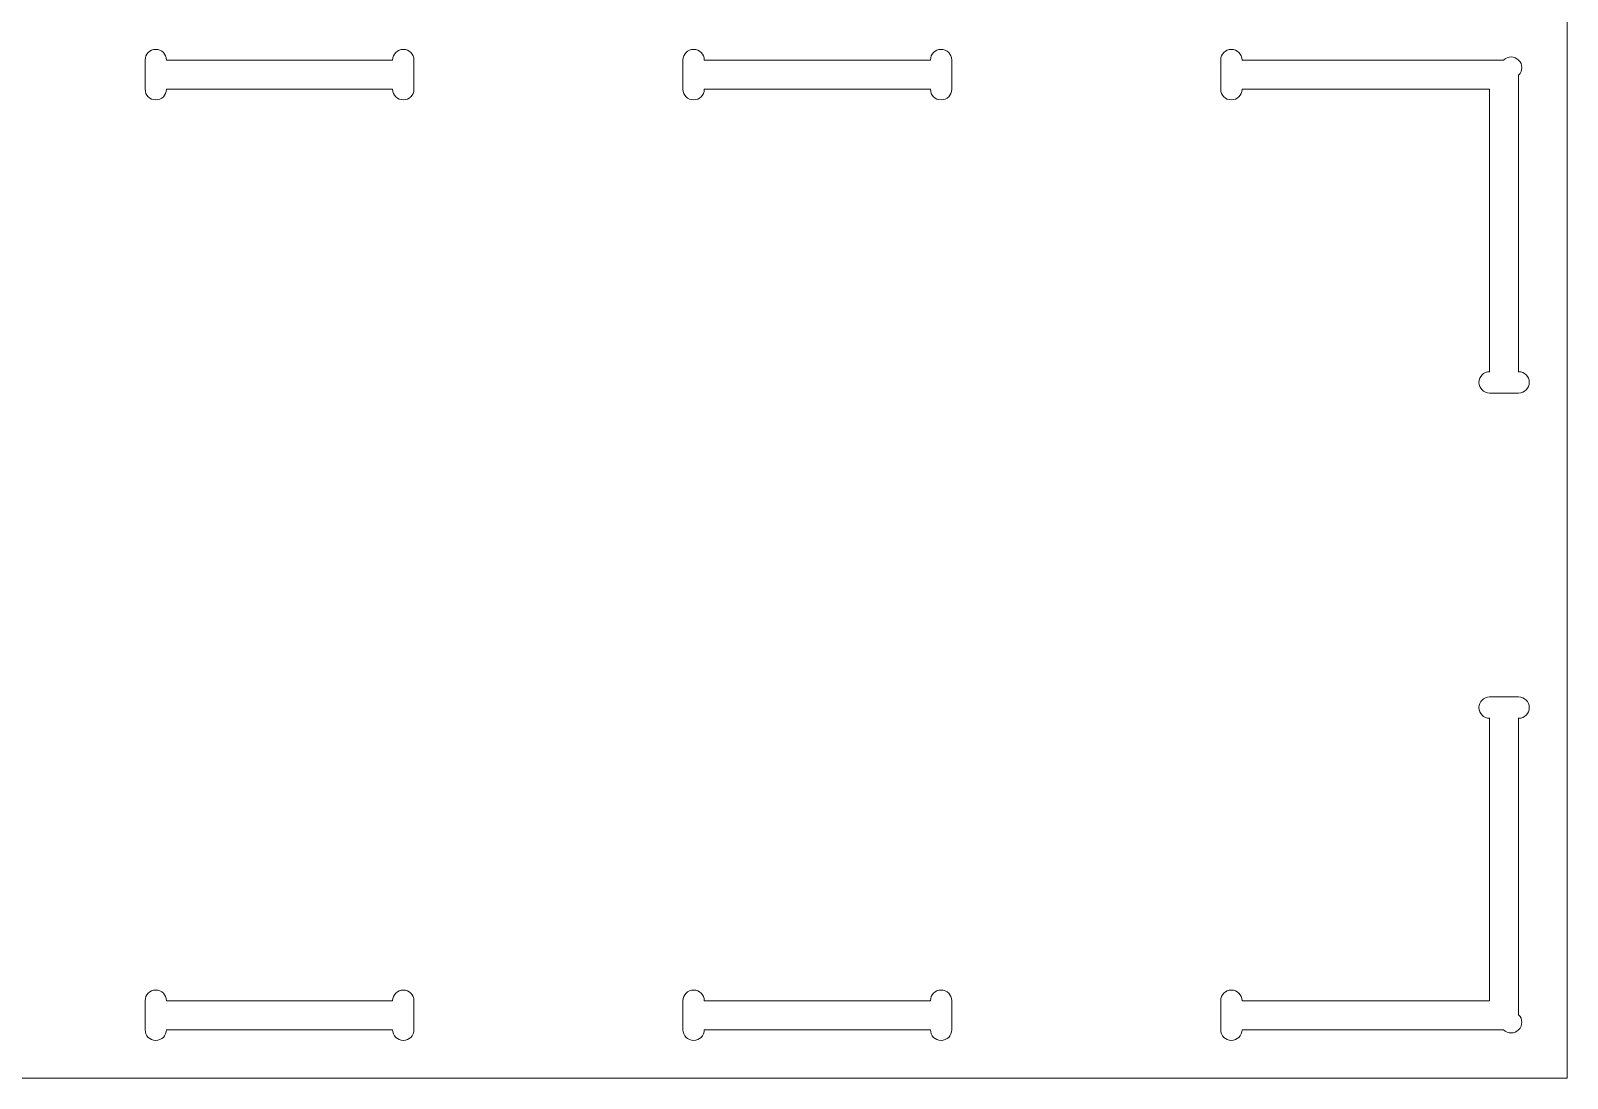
# Model space of a CAD drawing. Header units: millimetres. Extents: x -494 to 494, y -418 to 418.
# Drawn here: x -278.6 to -120.2, y 17.6 to 125.6 of the extents above; entities that cross this region are included whole.
import ezdxf

# ---------------------------------------------------------------- set-up
doc = ezdxf.new("R2010")
doc.units = ezdxf.units.MM
doc.header["$MEASUREMENT"] = 0

msp = doc.modelspace()

# ---------------------------------------------------------------- linework, layer by layer
at = {"lineweight": 9}
for points, knots in [([(-330.2269, 127.6083), (-330.2269, 127.6083), (-330.2269, 17.6083), (-330.2269, 17.6083), (-330.2269, 17.6083), (-330.2269, 17.6083), (-120.2269, 17.6083), (-120.2269, 17.6083), (-120.2269, 17.6083), (-120.2269, 17.6083), (-120.2269, 127.6083), (-120.2269, 127.6083), (-120.2269, 127.6083), (-120.2269, 127.6083), (-330.2269, 127.6083), (-330.2269, 127.6083)], [0, 0, 0, 0, 0.2, 0.2, 0.2, 0.2, 0.4, 0.4, 0.4, 0.4, 0.6, 0.6, 0.6, 0.6, 1, 1, 1, 1]), ([(-264.5972, 122.608), (-264.5972, 122.608), (-241.2872, 122.608), (-241.2872, 122.608), (-241.2872, 122.608), (-241.2872, 123.2155), (-240.7947, 123.708), (-240.1872, 123.708), (-240.1872, 123.708), (-239.5797, 123.708), (-239.0872, 123.2155), (-239.0872, 122.608), (-239.0872, 122.608), (-239.0872, 122.608), (-239.0872, 119.608), (-239.0872, 119.608), (-239.0872, 119.608), (-239.0872, 119.0005), (-239.5797, 118.508), (-240.1872, 118.508), (-240.1872, 118.508), (-240.7947, 118.508), (-241.2872, 119.0005), (-241.2872, 119.608), (-241.2872, 119.608), (-241.2872, 119.608), (-264.5972, 119.608), (-264.5972, 119.608), (-264.5972, 119.608), (-264.5972, 119.0005), (-265.0897, 118.508), (-265.6972, 118.508), (-265.6972, 118.508), (-266.3047, 118.508), (-266.7972, 119.0005), (-266.7972, 119.608), (-266.7972, 119.608), (-266.7972, 119.608), (-266.7972, 122.608), (-266.7972, 122.608), (-266.7972, 122.608), (-266.7972, 123.2155), (-266.3047, 123.708), (-265.6972, 123.708), (-265.6972, 123.708), (-265.0897, 123.708), (-264.5972, 123.2155), (-264.5972, 122.608)], [0, 0, 0, 0, 0.07692308, 0.07692308, 0.07692308, 0.07692308, 0.15384615, 0.15384615, 0.15384615, 0.15384615, 0.23076923, 0.23076923, 0.23076923, 0.23076923, 0.30769231, 0.30769231, 0.30769231, 0.30769231, 0.38461538, 0.38461538, 0.38461538, 0.38461538, 0.46153846, 0.46153846, 0.46153846, 0.46153846, 0.53846154, 0.53846154, 0.53846154, 0.53846154, 0.61538462, 0.61538462, 0.61538462, 0.61538462, 0.69230769, 0.69230769, 0.69230769, 0.69230769, 0.76923077, 0.76923077, 0.76923077, 0.76923077, 0.84615385, 0.84615385, 0.84615385, 0.84615385, 1, 1, 1, 1]), ([(-209.1672, 122.608), (-209.1672, 122.608), (-185.8572, 122.608), (-185.8572, 122.608), (-185.8572, 122.608), (-185.8572, 123.2155), (-185.3647, 123.708), (-184.7572, 123.708), (-184.7572, 123.708), (-184.1497, 123.708), (-183.6572, 123.2155), (-183.6572, 122.608), (-183.6572, 122.608), (-183.6572, 122.608), (-183.6572, 119.608), (-183.6572, 119.608), (-183.6572, 119.608), (-183.6572, 119.0005), (-184.1497, 118.508), (-184.7572, 118.508), (-184.7572, 118.508), (-185.3647, 118.508), (-185.8572, 119.0005), (-185.8572, 119.608), (-185.8572, 119.608), (-185.8572, 119.608), (-209.1672, 119.608), (-209.1672, 119.608), (-209.1672, 119.608), (-209.1672, 119.0005), (-209.6597, 118.508), (-210.2672, 118.508), (-210.2672, 118.508), (-210.8747, 118.508), (-211.3672, 119.0005), (-211.3672, 119.608), (-211.3672, 119.608), (-211.3672, 119.608), (-211.3672, 122.608), (-211.3672, 122.608), (-211.3672, 122.608), (-211.3672, 123.2155), (-210.8747, 123.708), (-210.2672, 123.708), (-210.2672, 123.708), (-209.6597, 123.708), (-209.1672, 123.2155), (-209.1672, 122.608)], [0, 0, 0, 0, 0.07692308, 0.07692308, 0.07692308, 0.07692308, 0.15384615, 0.15384615, 0.15384615, 0.15384615, 0.23076923, 0.23076923, 0.23076923, 0.23076923, 0.30769231, 0.30769231, 0.30769231, 0.30769231, 0.38461538, 0.38461538, 0.38461538, 0.38461538, 0.46153846, 0.46153846, 0.46153846, 0.46153846, 0.53846154, 0.53846154, 0.53846154, 0.53846154, 0.61538462, 0.61538462, 0.61538462, 0.61538462, 0.69230769, 0.69230769, 0.69230769, 0.69230769, 0.76923077, 0.76923077, 0.76923077, 0.76923077, 0.84615385, 0.84615385, 0.84615385, 0.84615385, 1, 1, 1, 1]), ([(-128.2369, 119.6083), (-128.2369, 119.6083), (-153.7469, 119.6083), (-153.7469, 119.6083), (-153.7469, 119.6083), (-153.7469, 119.0008), (-154.2394, 118.5083), (-154.8469, 118.5083), (-154.8469, 118.5083), (-155.4544, 118.5083), (-155.9469, 119.0008), (-155.9469, 119.6083), (-155.9469, 119.6083), (-155.9469, 119.6083), (-155.9469, 122.6083), (-155.9469, 122.6083), (-155.9469, 122.6083), (-155.9469, 123.2158), (-155.4544, 123.7083), (-154.8469, 123.7083), (-154.8469, 123.7083), (-154.2394, 123.7083), (-153.7469, 123.2158), (-153.7469, 122.6083), (-153.7469, 122.6083), (-153.7469, 122.6083), (-126.7925, 122.6083), (-126.7925, 122.6083), (-126.7925, 122.6083), (-126.363, 123.0379), (-125.6664, 123.0379), (-125.2369, 122.6083), (-125.2369, 122.6083), (-124.8073, 122.1788), (-124.8073, 121.4822), (-125.2369, 121.0527), (-125.2369, 121.0527), (-125.2369, 121.0527), (-125.2369, 90.4783), (-125.2369, 90.4783), (-125.2369, 90.4783), (-124.6294, 90.4783), (-124.1369, 89.9858), (-124.1369, 89.3783), (-124.1369, 89.3783), (-124.1369, 88.7708), (-124.6294, 88.2783), (-125.2369, 88.2783), (-125.2369, 88.2783), (-125.2369, 88.2783), (-128.2369, 88.2783), (-128.2369, 88.2783), (-128.2369, 88.2783), (-128.8444, 88.2783), (-129.3369, 88.7708), (-129.3369, 89.3783), (-129.3369, 89.3783), (-129.3369, 89.9858), (-128.8444, 90.4783), (-128.2369, 90.4783), (-128.2369, 90.4783), (-128.2369, 90.4783), (-128.2369, 119.6083), (-128.2369, 119.6083)], [0, 0, 0, 0, 0.05882353, 0.05882353, 0.05882353, 0.05882353, 0.11764706, 0.11764706, 0.11764706, 0.11764706, 0.17647059, 0.17647059, 0.17647059, 0.17647059, 0.23529412, 0.23529412, 0.23529412, 0.23529412, 0.29411765, 0.29411765, 0.29411765, 0.29411765, 0.35294118, 0.35294118, 0.35294118, 0.35294118, 0.41176471, 0.41176471, 0.41176471, 0.41176471, 0.47058824, 0.47058824, 0.47058824, 0.47058824, 0.52941176, 0.52941176, 0.52941176, 0.52941176, 0.58823529, 0.58823529, 0.58823529, 0.58823529, 0.64705882, 0.64705882, 0.64705882, 0.64705882, 0.70588235, 0.70588235, 0.70588235, 0.70588235, 0.76470588, 0.76470588, 0.76470588, 0.76470588, 0.82352941, 0.82352941, 0.82352941, 0.82352941, 0.88235294, 0.88235294, 0.88235294, 0.88235294, 1, 1, 1, 1]), ([(-128.2369, 25.6083), (-128.2369, 25.6083), (-153.7469, 25.6083), (-153.7469, 25.6083), (-153.7469, 25.6083), (-153.7469, 26.2158), (-154.2394, 26.7083), (-154.8469, 26.7083), (-154.8469, 26.7083), (-155.4544, 26.7083), (-155.9469, 26.2158), (-155.9469, 25.6083), (-155.9469, 25.6083), (-155.9469, 25.6083), (-155.9469, 22.6083), (-155.9469, 22.6083), (-155.9469, 22.6083), (-155.9469, 22.0008), (-155.4544, 21.5083), (-154.8469, 21.5083), (-154.8469, 21.5083), (-154.2394, 21.5083), (-153.7469, 22.0008), (-153.7469, 22.6083), (-153.7469, 22.6083), (-153.7469, 22.6083), (-126.7925, 22.6083), (-126.7925, 22.6083), (-126.7925, 22.6083), (-126.363, 22.1787), (-125.6664, 22.1787), (-125.2369, 22.6083), (-125.2369, 22.6083), (-124.8073, 23.0378), (-124.8073, 23.7344), (-125.2369, 24.1639), (-125.2369, 24.1639), (-125.2369, 24.1639), (-125.2369, 54.7383), (-125.2369, 54.7383), (-125.2369, 54.7383), (-124.6294, 54.7383), (-124.1369, 55.2308), (-124.1369, 55.8383), (-124.1369, 55.8383), (-124.1369, 56.4458), (-124.6294, 56.9383), (-125.2369, 56.9383), (-125.2369, 56.9383), (-125.2369, 56.9383), (-128.2369, 56.9383), (-128.2369, 56.9383), (-128.2369, 56.9383), (-128.8444, 56.9383), (-129.3369, 56.4458), (-129.3369, 55.8383), (-129.3369, 55.8383), (-129.3369, 55.2308), (-128.8444, 54.7383), (-128.2369, 54.7383), (-128.2369, 54.7383), (-128.2369, 54.7383), (-128.2369, 25.6083), (-128.2369, 25.6083)], [0, 0, 0, 0, 0.05882353, 0.05882353, 0.05882353, 0.05882353, 0.11764706, 0.11764706, 0.11764706, 0.11764706, 0.17647059, 0.17647059, 0.17647059, 0.17647059, 0.23529412, 0.23529412, 0.23529412, 0.23529412, 0.29411765, 0.29411765, 0.29411765, 0.29411765, 0.35294118, 0.35294118, 0.35294118, 0.35294118, 0.41176471, 0.41176471, 0.41176471, 0.41176471, 0.47058824, 0.47058824, 0.47058824, 0.47058824, 0.52941176, 0.52941176, 0.52941176, 0.52941176, 0.58823529, 0.58823529, 0.58823529, 0.58823529, 0.64705882, 0.64705882, 0.64705882, 0.64705882, 0.70588235, 0.70588235, 0.70588235, 0.70588235, 0.76470588, 0.76470588, 0.76470588, 0.76470588, 0.82352941, 0.82352941, 0.82352941, 0.82352941, 0.88235294, 0.88235294, 0.88235294, 0.88235294, 1, 1, 1, 1]), ([(-264.5972, 25.6085), (-264.5972, 25.6085), (-241.2872, 25.6085), (-241.2872, 25.6085), (-241.2872, 25.6085), (-241.2872, 26.216), (-240.7947, 26.7085), (-240.1872, 26.7085), (-240.1872, 26.7085), (-239.5797, 26.7085), (-239.0872, 26.216), (-239.0872, 25.6085), (-239.0872, 25.6085), (-239.0872, 25.6085), (-239.0872, 22.6085), (-239.0872, 22.6085), (-239.0872, 22.6085), (-239.0872, 22.001), (-239.5797, 21.5085), (-240.1872, 21.5085), (-240.1872, 21.5085), (-240.7947, 21.5085), (-241.2872, 22.001), (-241.2872, 22.6085), (-241.2872, 22.6085), (-241.2872, 22.6085), (-264.5972, 22.6085), (-264.5972, 22.6085), (-264.5972, 22.6085), (-264.5972, 22.001), (-265.0897, 21.5085), (-265.6972, 21.5085), (-265.6972, 21.5085), (-266.3047, 21.5085), (-266.7972, 22.001), (-266.7972, 22.6085), (-266.7972, 22.6085), (-266.7972, 22.6085), (-266.7972, 25.6085), (-266.7972, 25.6085), (-266.7972, 25.6085), (-266.7972, 26.216), (-266.3047, 26.7085), (-265.6972, 26.7085), (-265.6972, 26.7085), (-265.0897, 26.7085), (-264.5972, 26.216), (-264.5972, 25.6085)], [0, 0, 0, 0, 0.07692308, 0.07692308, 0.07692308, 0.07692308, 0.15384615, 0.15384615, 0.15384615, 0.15384615, 0.23076923, 0.23076923, 0.23076923, 0.23076923, 0.30769231, 0.30769231, 0.30769231, 0.30769231, 0.38461538, 0.38461538, 0.38461538, 0.38461538, 0.46153846, 0.46153846, 0.46153846, 0.46153846, 0.53846154, 0.53846154, 0.53846154, 0.53846154, 0.61538462, 0.61538462, 0.61538462, 0.61538462, 0.69230769, 0.69230769, 0.69230769, 0.69230769, 0.76923077, 0.76923077, 0.76923077, 0.76923077, 0.84615385, 0.84615385, 0.84615385, 0.84615385, 1, 1, 1, 1]), ([(-209.1672, 25.6085), (-209.1672, 25.6085), (-185.8572, 25.6085), (-185.8572, 25.6085), (-185.8572, 25.6085), (-185.8572, 26.216), (-185.3647, 26.7085), (-184.7572, 26.7085), (-184.7572, 26.7085), (-184.1497, 26.7085), (-183.6572, 26.216), (-183.6572, 25.6085), (-183.6572, 25.6085), (-183.6572, 25.6085), (-183.6572, 22.6085), (-183.6572, 22.6085), (-183.6572, 22.6085), (-183.6572, 22.001), (-184.1497, 21.5085), (-184.7572, 21.5085), (-184.7572, 21.5085), (-185.3647, 21.5085), (-185.8572, 22.001), (-185.8572, 22.6085), (-185.8572, 22.6085), (-185.8572, 22.6085), (-209.1672, 22.6085), (-209.1672, 22.6085), (-209.1672, 22.6085), (-209.1672, 22.001), (-209.6597, 21.5085), (-210.2672, 21.5085), (-210.2672, 21.5085), (-210.8747, 21.5085), (-211.3672, 22.001), (-211.3672, 22.6085), (-211.3672, 22.6085), (-211.3672, 22.6085), (-211.3672, 25.6085), (-211.3672, 25.6085), (-211.3672, 25.6085), (-211.3672, 26.216), (-210.8747, 26.7085), (-210.2672, 26.7085), (-210.2672, 26.7085), (-209.6597, 26.7085), (-209.1672, 26.216), (-209.1672, 25.6085)], [0, 0, 0, 0, 0.07692308, 0.07692308, 0.07692308, 0.07692308, 0.15384615, 0.15384615, 0.15384615, 0.15384615, 0.23076923, 0.23076923, 0.23076923, 0.23076923, 0.30769231, 0.30769231, 0.30769231, 0.30769231, 0.38461538, 0.38461538, 0.38461538, 0.38461538, 0.46153846, 0.46153846, 0.46153846, 0.46153846, 0.53846154, 0.53846154, 0.53846154, 0.53846154, 0.61538462, 0.61538462, 0.61538462, 0.61538462, 0.69230769, 0.69230769, 0.69230769, 0.69230769, 0.76923077, 0.76923077, 0.76923077, 0.76923077, 0.84615385, 0.84615385, 0.84615385, 0.84615385, 1, 1, 1, 1])]:
    msp.add_open_spline(points, degree=3, knots=knots, dxfattribs=at)

doc.saveas('drawing.dxf')
